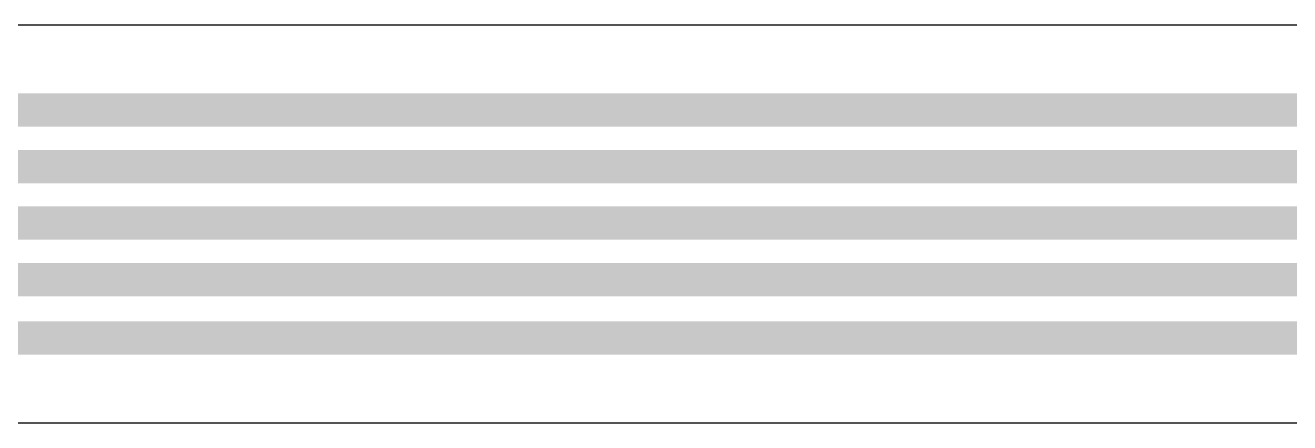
# Model space of a CAD drawing. Header units: inches. Extents: x -3 to 5437, y -3 to 5435.
# Drawn here: x 19.45 to 29.11, y 72.08 to 75.12 of the extents above; entities that cross this region are included whole.
import ezdxf

# ---------------------------------------------------------------- set-up
doc = ezdxf.new("R2010")
doc.units = ezdxf.units.IN
doc.layers.add('Bottom Layer', color=5, linetype='Continuous')

msp = doc.modelspace()

# ---------------------------------------------------------------- linework, layer by layer
at = {"layer": 'Bottom Layer'}
for p, q in [((64.1074, 75.1202), (17.8247, 75.1202)), ((15.7241, 72.0839), (38.8352, 72.0839))]:
    msp.add_line(p, q, dxfattribs=at)
for points in [[(17.5565, 74.4728, 0.254, 0.254, 0), (81.6348, 74.4728, 0.254, 0.254, 0)], [(17.3418, 74.041, 0.254, 0.254, 0), (81.8136, 74.041, 0.254, 0.254, 0)], [(17.0913, 73.6092, 0.254, 0.254, 0), (81.9925, 73.6092, 0.254, 0.254, 0)], [(14.7305, 73.1774, 0.254, 0.254, 0), (82.2078, 73.1774, 0.254, 0.254, 0)], [(15.4559, 72.7314, 0.254, 0.254, 0), (93.3425, 72.7314, 0.254, 0.254, 0)]]:
    msp.add_lwpolyline(points, format="xyseb", dxfattribs=at)

doc.saveas('drawing.dxf')
